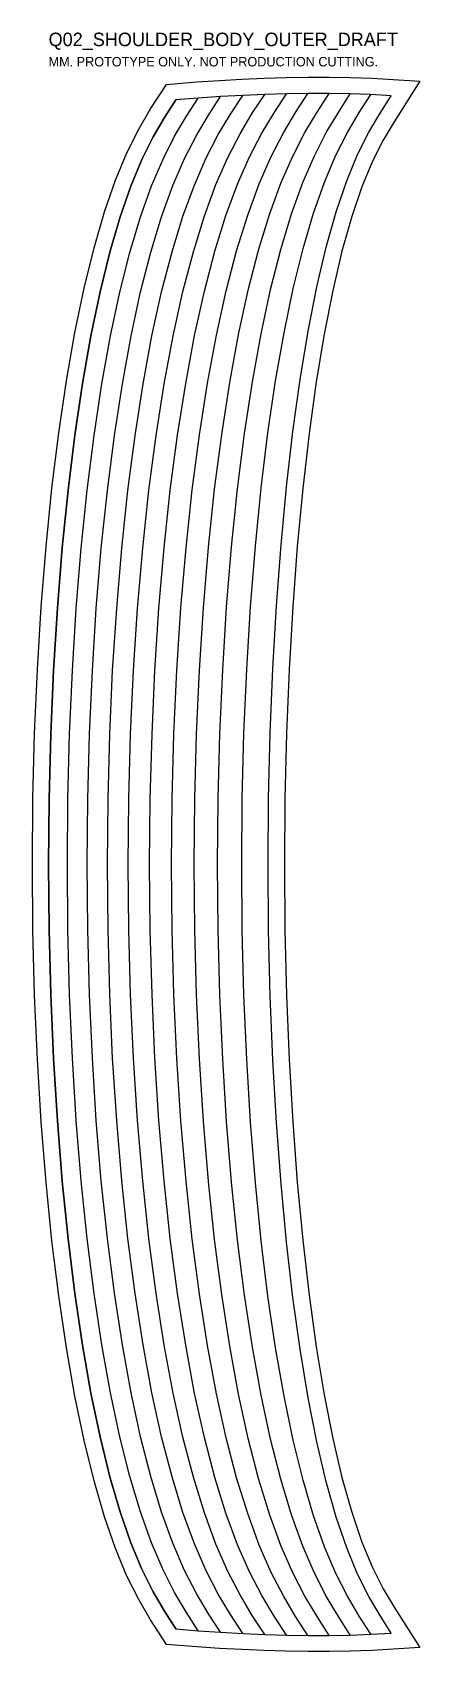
# Model space of a CAD drawing. Header units: millimetres. Extents: x -12 to 275, y -583 to 616.
import ezdxf

# ---------------------------------------------------------------- set-up
doc = ezdxf.new("R2010")
doc.units = ezdxf.units.MM
for name, color, linetype in [('CUT_DRAFT', 1, 'Continuous'), ('GRID_REFERENCE', 8, 'Continuous'), ('SEAM', 5, 'Continuous'), ('TEXT', 7, 'Continuous')]:
    doc.layers.add(name, color=color, linetype=linetype)

msp = doc.modelspace()

# ---------------------------------------------------------------- linework, layer by layer
at = {"layer": 'CUT_DRAFT'}
msp.add_lwpolyline([(87.2, -577.3), (75.5, -559.1), (66.7, -544.1), (58, -526.7), (49.6, -506.4), (41.5, -482.9), (33.7, -456.3), (26.4, -426.5), (19.5, -393.6), (13.2, -357.8), (7.5, -319.4), (2.5, -278.5), (-1.9, -235.4), (-5.5, -190.6), (-8.3, -144.3), (-10.4, -96.8), (-11.6, -48.6), (-12, 0), (-11.6, 48.6), (-10.4, 96.8), (-8.3, 144.3), (-5.5, 190.6), (-1.9, 235.4), (2.5, 278.5), (7.5, 319.4), (13.2, 357.8), (19.5, 393.6), (26.4, 426.5), (33.7, 456.3), (41.5, 482.9), (49.6, 506.4), (58, 526.7), (66.7, 544.1), (75.5, 559.1), (87.2, 577.3), (109.8, 579.1), (126.5, 580.3), (143.1, 581.2), (159.5, 581.9), (175.8, 582.4), (191.9, 582.6), (207.9, 582.6), (223.6, 582.4), (239.2, 581.8), (274.7, 579.6), (255.7, 549.7), (247.7, 536.1), (239.7, 520.4), (232, 501.6), (224.4, 479.5), (217.2, 453.9), (210.4, 424.8), (204, 392.5), (198.1, 357.1), (192.8, 318.9), (188.1, 278.2), (184, 235.3), (180.7, 190.6), (178, 144.3), (176.1, 96.8), (174.9, 48.6), (174.6, 0), (174.9, -48.6), (176.1, -96.8), (178, -144.3), (180.7, -190.6), (184, -235.3), (188.1, -278.2), (192.8, -318.9), (198.1, -357.1), (204, -392.5), (210.4, -424.8), (217.2, -453.9), (224.4, -479.5), (232, -501.6), (239.7, -520.4), (247.7, -536.1), (255.7, -549.7), (274.7, -579.6), (239.2, -581.8), (223.6, -582.4), (207.9, -582.6), (191.9, -582.6), (175.8, -582.4), (159.5, -581.9), (143.1, -581.2), (126.5, -580.3), (109.8, -579.1), (87.2, -577.3)], close=True, dxfattribs=at)
at = {"layer": 'GRID_REFERENCE'}
for points in [[(94.1, -565.8), (85.7, -552.8), (77.3, -538.4), (69, -521.7), (60.8, -502.1), (52.9, -479.3), (45.3, -453.2), (38.1, -423.8), (31.3, -391.3), (25.1, -355.9), (19.4, -317.7), (14.4, -277.1), (10.1, -234.4), (6.5, -189.7), (3.7, -143.6), (1.6, -96.4), (0.4, -48.4), (0, 0), (0.4, 48.4), (1.6, 96.4), (3.7, 143.6), (6.5, 189.7), (10.1, 234.4), (14.4, 277.1), (19.4, 317.7), (25.1, 355.9), (31.3, 391.3), (38.1, 423.8), (45.3, 453.2), (52.9, 479.3), (60.8, 502.1), (69, 521.7), (77.3, 538.4), (85.7, 552.8), (94.1, 565.8)], [(110.7, -567.2), (102, -553.7), (93.3, -539), (84.7, -522), (76.2, -502.2), (68.1, -479.2), (60.2, -453), (52.8, -423.6), (45.9, -391.1), (39.5, -355.6), (33.7, -317.5), (28.6, -276.9), (24.2, -234.1), (20.5, -189.5), (17.6, -143.5), (15.5, -96.3), (14.3, -48.3), (13.9, 0), (14.3, 48.3), (15.5, 96.3), (17.6, 143.5), (20.5, 189.5), (24.2, 234.1), (28.6, 276.9), (33.7, 317.5), (39.5, 355.6), (45.9, 391.1), (52.8, 423.6), (60.2, 453), (68.1, 479.2), (76.2, 502.2), (84.7, 522), (93.3, 539), (102, 553.7), (110.7, 567.2)], [(127.3, -568.3), (118.3, -554.6), (109.4, -539.6), (100.6, -522.5), (92, -502.5), (83.7, -479.4), (75.7, -453.1), (68.1, -423.7), (61.1, -391.1), (54.6, -355.6), (48.7, -317.4), (43.5, -276.8), (39, -234.1), (35.3, -189.5), (32.4, -143.4), (30.2, -96.3), (29, -48.3), (28.5, 0), (29, 48.3), (30.2, 96.3), (32.4, 143.4), (35.3, 189.5), (39, 234.1), (43.5, 276.8), (48.7, 317.4), (54.6, 355.6), (61.1, 391.1), (68.1, 423.7), (75.7, 453.1), (83.7, 479.4), (92, 502.5), (100.6, 522.5), (109.4, 539.6), (118.3, 554.6), (127.3, 568.3)], [(143.7, -569.2), (134.6, -555.3), (125.6, -540.2), (116.7, -522.9), (107.9, -502.8), (99.5, -479.7), (91.4, -453.3), (83.7, -423.8), (76.5, -391.2), (69.9, -355.7), (64, -317.5), (58.7, -276.8), (54.2, -234.1), (50.4, -189.5), (47.4, -143.4), (45.3, -96.3), (44, -48.3), (43.6, 0), (44, 48.3), (45.3, 96.3), (47.4, 143.4), (50.4, 189.5), (54.2, 234.1), (58.7, 276.8), (64, 317.5), (69.9, 355.7), (76.5, 391.2), (83.7, 423.8), (91.4, 453.3), (99.5, 479.7), (107.9, 502.8), (116.7, 522.9), (125.6, 540.2), (134.6, 555.3), (143.7, 569.2)], [(160, -569.9), (150.8, -555.9), (141.7, -540.7), (132.7, -523.3), (123.9, -503.1), (115.4, -479.9), (107.2, -453.5), (99.4, -423.9), (92.2, -391.3), (85.6, -355.8), (79.6, -317.5), (74.3, -276.9), (69.7, -234.1), (65.9, -189.5), (62.9, -143.5), (60.7, -96.3), (59.4, -48.3), (59, 0), (59.4, 48.3), (60.7, 96.3), (62.9, 143.5), (65.9, 189.5), (69.7, 234.1), (74.3, 276.9), (79.6, 317.5), (85.6, 355.8), (92.2, 391.3), (99.4, 423.9), (107.2, 453.5), (115.4, 479.9), (123.9, 503.1), (132.7, 523.3), (141.7, 540.7), (150.8, 555.9), (160, 569.9)], [(176.1, -570.4), (166.9, -556.3), (157.8, -541.1), (148.7, -523.7), (139.9, -503.5), (131.3, -480.2), (123.1, -453.8), (115.4, -424.2), (108.1, -391.5), (101.5, -355.9), (95.5, -317.7), (90.1, -277), (85.5, -234.2), (81.7, -189.6), (78.7, -143.5), (76.6, -96.3), (75.3, -48.4), (74.8, 0), (75.3, 48.4), (76.6, 96.3), (78.7, 143.5), (81.7, 189.6), (85.5, 234.2), (90.1, 277), (95.5, 317.7), (101.5, 355.9), (108.1, 391.5), (115.4, 424.2), (123.1, 453.8), (131.3, 480.2), (139.9, 503.5), (148.7, 523.7), (157.8, 541.1), (166.9, 556.3), (176.1, 570.4)], [(192, -570.6), (182.9, -556.6), (173.8, -541.4), (164.8, -524), (155.9, -503.8), (147.4, -480.5), (139.2, -454.1), (131.5, -424.5), (124.3, -391.8), (117.7, -356.2), (111.7, -318), (106.3, -277.3), (101.8, -234.4), (98, -189.8), (95, -143.7), (92.8, -96.4), (91.5, -48.4), (91.1, 0), (91.5, 48.4), (92.8, 96.4), (95, 143.7), (98, 189.8), (101.8, 234.4), (106.3, 277.3), (111.7, 318), (117.7, 356.2), (124.3, 391.8), (131.5, 424.5), (139.2, 454.1), (147.4, 480.5), (155.9, 503.8), (164.8, 524), (173.8, 541.4), (182.9, 556.6), (192, 570.6)], [(207.8, -570.6), (198.8, -556.7), (189.7, -541.6), (180.8, -524.3), (172, -504.2), (163.6, -481), (155.5, -454.5), (147.8, -424.9), (140.7, -392.2), (134.1, -356.6), (128.2, -318.3), (122.9, -277.6), (118.4, -234.7), (114.7, -190), (111.7, -143.8), (109.6, -96.5), (108.3, -48.5), (107.8, 0), (108.3, 48.5), (109.6, 96.5), (111.7, 143.8), (114.7, 190), (118.4, 234.7), (122.9, 277.6), (128.2, 318.3), (134.1, 356.6), (140.7, 392.2), (147.8, 424.9), (155.5, 454.5), (163.6, 481), (172, 504.2), (180.8, 524.3), (189.7, 541.6), (198.8, 556.7), (207.8, 570.6)], [(223.3, -570.4), (214.5, -556.6), (205.6, -541.7), (196.8, -524.5), (188.1, -504.6), (179.8, -481.4), (171.9, -455.1), (164.3, -425.5), (157.3, -392.8), (150.9, -357.2), (145.1, -318.8), (139.9, -278), (135.5, -235.1), (131.8, -190.3), (128.9, -144.1), (126.8, -96.7), (125.5, -48.5), (125.1, 0), (125.5, 48.5), (126.8, 96.7), (128.9, 144.1), (131.8, 190.3), (135.5, 235.1), (139.9, 278), (145.1, 318.8), (150.9, 357.2), (157.3, 392.8), (164.3, 425.5), (171.9, 455.1), (179.8, 481.4), (188.1, 504.6), (196.8, 524.5), (205.6, 541.7), (214.5, 556.6), (223.3, 570.4)], [(238.6, -569.8), (230, -556.4), (221.3, -541.7), (212.7, -524.8), (204.3, -505), (196.2, -482.1), (188.4, -455.8), (181.1, -426.2), (174.3, -393.5), (168, -357.9), (162.4, -319.5), (157.4, -278.6), (153.1, -235.6), (149.5, -190.7), (146.7, -144.4), (144.6, -96.9), (143.4, -48.6), (143, 0), (143.4, 48.6), (144.6, 96.9), (146.7, 144.4), (149.5, 190.7), (153.1, 235.6), (157.4, 278.6), (162.4, 319.5), (168, 357.9), (174.3, 393.5), (181.1, 426.2), (188.4, 455.8), (196.2, 482.1), (204.3, 505), (212.7, 524.8), (221.3, 541.7), (230, 556.4), (238.6, 569.8)], [(253.6, -568.9), (245.4, -556), (237.1, -541.9), (228.8, -525.4), (220.7, -505.9), (213, -483.1), (205.6, -456.9), (198.6, -427.4), (192.2, -394.7), (186.2, -358.9), (180.9, -320.5), (176.1, -279.5), (172.1, -236.4), (168.7, -191.4), (166, -144.9), (164.1, -97.2), (162.9, -48.8), (162.6, 0), (162.9, 48.8), (164.1, 97.2), (166, 144.9), (168.7, 191.4), (172.1, 236.4), (176.1, 279.5), (180.9, 320.5), (186.2, 358.9), (192.2, 394.7), (198.6, 427.4), (205.6, 456.9), (213, 483.1), (220.7, 505.9), (228.8, 525.4), (237.1, 541.9), (245.4, 556), (253.6, 568.9)]]:
    msp.add_lwpolyline(points, dxfattribs=at)
at = {"layer": 'SEAM'}
msp.add_lwpolyline([(94.1, -565.8), (110.7, -567.2), (127.3, -568.3), (143.7, -569.2), (160, -569.9), (176.1, -570.4), (192, -570.6), (207.8, -570.6), (223.3, -570.4), (238.6, -569.8), (253.6, -568.9), (245.4, -556), (237.1, -541.9), (228.8, -525.4), (220.7, -505.9), (213, -483.1), (205.6, -456.9), (198.6, -427.4), (192.2, -394.7), (186.2, -358.9), (180.9, -320.5), (176.1, -279.5), (172.1, -236.4), (168.7, -191.4), (166, -144.9), (164.1, -97.2), (162.9, -48.8), (162.6, 0), (162.9, 48.8), (164.1, 97.2), (166, 144.9), (168.7, 191.4), (172.1, 236.4), (176.1, 279.5), (180.9, 320.5), (186.2, 358.9), (192.2, 394.7), (198.6, 427.4), (205.6, 456.9), (213, 483.1), (220.7, 505.9), (228.8, 525.4), (237.1, 541.9), (245.4, 556), (253.6, 568.9), (238.6, 569.8), (223.3, 570.4), (207.8, 570.6), (192, 570.6), (176.1, 570.4), (160, 569.9), (143.7, 569.2), (127.3, 568.3), (110.7, 567.2), (94.1, 565.8), (85.7, 552.8), (77.3, 538.4), (69, 521.7), (60.8, 502.1), (52.9, 479.3), (45.3, 453.2), (38.1, 423.8), (31.3, 391.3), (25.1, 355.9), (19.4, 317.7), (14.4, 277.1), (10.1, 234.4), (6.5, 189.7), (3.7, 143.6), (1.6, 96.4), (0.4, 48.4), (0, 0), (0.4, -48.4), (1.6, -96.4), (3.7, -143.6), (6.5, -189.7), (10.1, -234.4), (14.4, -277.1), (19.4, -317.7), (25.1, -355.9), (31.3, -391.3), (38.1, -423.8), (45.3, -453.2), (52.9, -479.3), (60.8, -502.1), (69, -521.7), (77.3, -538.4), (85.7, -552.8)], close=True, dxfattribs=at)

# ---------------------------------------------------------------- texts
at = {"layer": 'TEXT'}
for s, height, p in [('Q02_SHOULDER_BODY_OUTER_DRAFT', 10, (0, 605.6)), ('MM. PROTOTYPE ONLY. NOT PRODUCTION CUTTING.', 7, (0, 590.6))]:
    msp.add_text(s, height=height, dxfattribs=at).set_placement(p)

doc.saveas('drawing.dxf')
